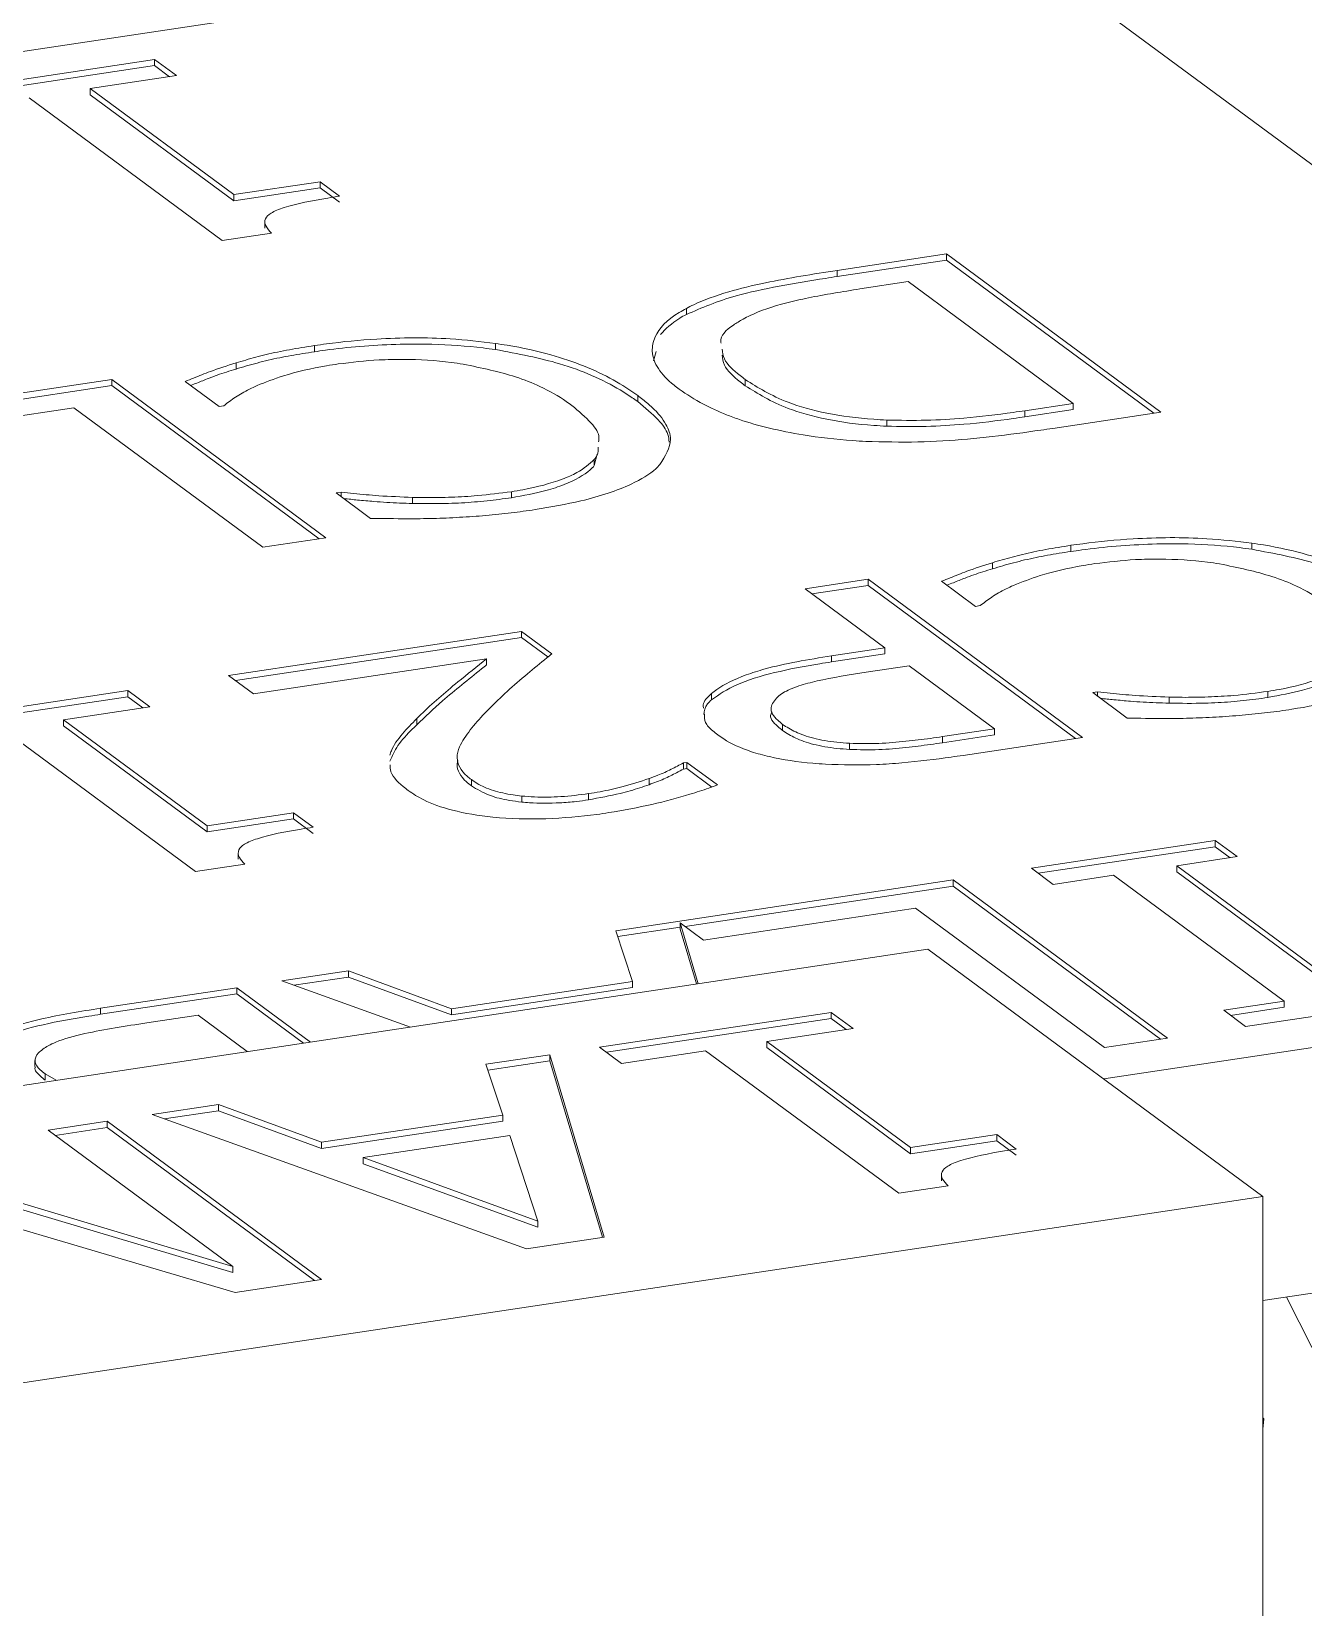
# Model space of a CAD drawing. Header units: millimetres. Extents: x 30 to 313, y 16 to 167.
# Drawn here: x 164.016 to 164.993, y 122.105 to 123.315 of the extents above; entities that cross this region are included whole.
import ezdxf

# ---------------------------------------------------------------- set-up
doc = ezdxf.new("R2010")
doc.units = ezdxf.units.MM

msp = doc.modelspace()

# ---------------------------------------------------------------- linework, layer by layer
at = {"color": 7, "linetype": 'Continuous', "lineweight": 15}
for p, q in [((162.8871, 123.1313), (164.734, 123.4092)), ((164.734, 123.4092), (165.7625, 122.6496)), ((163.9328, 123.2672), (164.1107, 123.294)), ((164.1107, 123.2893), (163.9381, 123.2633)), ((164.1107, 123.294), (164.1275, 123.2816)), ((164.1107, 123.2893), (164.1107, 123.294)), ((164.1222, 123.2808), (164.1107, 123.2893)), ((164.1275, 123.2816), (164.0613, 123.2716)), ((164.1626, 123.155), (164.0143, 123.2645)), ((164.0613, 123.2716), (164.1716, 123.1902)), ((164.0613, 123.2669), (164.0613, 123.2716)), ((164.1716, 123.1855), (164.0613, 123.2669)), ((164.1716, 123.1902), (164.2378, 123.2001)), ((164.2378, 123.1954), (164.1716, 123.1855)), ((164.1716, 123.1855), (164.1716, 123.1902)), ((164.2378, 123.2001), (164.2528, 123.189)), ((164.2378, 123.1954), (164.2378, 123.2001)), ((164.2528, 123.1843), (164.2378, 123.1954)), ((164.1954, 123.1692), (164.1954, 123.1645)), ((164.2004, 123.1607), (164.1626, 123.155)), ((164.635, 123.132), (164.7189, 123.1446)), ((164.7189, 123.1446), (164.8834, 123.0231)), ((164.7189, 123.1399), (164.7189, 123.1446)), ((164.7189, 123.1399), (164.635, 123.1273)), ((164.635, 123.1273), (164.635, 123.132)), ((164.8781, 123.0223), (164.7189, 123.1399)), ((164.6524, 123.1178), (164.6894, 123.1234)), ((164.6894, 123.1234), (164.8161, 123.0298)), ((164.5191, 123.0981), (164.5191, 123.1028)), ((164.2335, 123.0695), (164.2335, 123.0742)), ((164.3724, 123.0712), (164.3724, 123.0759)), ((164.4958, 123.0698), (164.4939, 123.0625)), ((164.1733, 123.0609), (164.1733, 123.0562)), ((163.8665, 123.0164), (164.0778, 123.0482)), ((164.0778, 123.0435), (163.8718, 123.0125)), ((164.0778, 123.0482), (164.2423, 122.9266)), ((164.0778, 123.0435), (164.0778, 123.0482)), ((164.237, 122.9258), (164.0778, 123.0435)), ((164.1603, 123.0274), (164.1342, 123.0467)), ((164.5643, 123.0434), (164.5643, 123.0481)), ((164.4817, 123.0312), (164.4817, 123.0359)), ((164.0488, 123.0265), (163.886, 123.002)), ((164.1939, 122.9194), (164.0488, 123.0265)), ((164.1639, 123.0279), (164.1603, 123.0274)), ((164.8161, 123.0298), (164.7791, 123.0242)), ((164.8161, 123.0251), (164.7791, 123.0195)), ((164.7791, 123.0242), (164.7791, 123.0195)), ((164.8834, 123.0231), (164.8004, 123.0106)), ((164.8161, 123.0251), (164.8161, 123.0298)), ((164.6729, 123.0123), (164.6729, 123.017)), ((164.4506, 122.9908), (164.4484, 122.982)), ((164.4484, 122.982), (164.4484, 122.9867)), ((164.2502, 122.961), (164.254, 122.9616)), ((164.2766, 122.9415), (164.2502, 122.961)), ((164.254, 122.9582), (164.254, 122.9616)), ((164.3847, 122.9573), (164.3847, 122.962)), ((164.3088, 122.9529), (164.3088, 122.9576)), ((164.2423, 122.9266), (164.1939, 122.9194)), ((164.9533, 122.9177), (164.9533, 122.9224)), ((164.8144, 122.916), (164.8144, 122.9208)), ((164.7542, 122.9074), (164.7542, 122.9027)), ((164.6102, 122.8874), (164.6586, 122.8947)), ((164.6715, 122.8421), (164.6102, 122.8874)), ((164.6586, 122.89), (164.6155, 122.8835)), ((164.6586, 122.8947), (164.8232, 122.7732)), ((164.6586, 122.89), (164.6586, 122.8947)), ((164.8179, 122.7724), (164.6586, 122.89)), ((164.7412, 122.8739), (164.7151, 122.8932)), ((164.7447, 122.8745), (164.7412, 122.8739)), ((164.1676, 122.8208), (164.3925, 122.8547)), ((164.3925, 122.8499), (164.1729, 122.8169)), ((164.3925, 122.8547), (164.4158, 122.8374)), ((164.3925, 122.8499), (164.3925, 122.8547)), ((164.4127, 122.835), (164.3925, 122.8499)), ((164.6305, 122.8359), (164.6715, 122.8421)), ((164.6715, 122.8374), (164.6715, 122.8421)), ((164.3657, 122.8337), (164.1867, 122.8067)), ((164.3657, 122.829), (164.3657, 122.8337)), ((164.6715, 122.8374), (164.6305, 122.8312)), ((164.6305, 122.8312), (164.6305, 122.8359)), ((164.6571, 122.8234), (164.6902, 122.8283)), ((164.6902, 122.8283), (164.7558, 122.7799)), ((164.1867, 122.8067), (164.1676, 122.8208)), ((163.9124, 122.7824), (164.0902, 122.8092)), ((164.0902, 122.8045), (163.9177, 122.7785)), ((164.0902, 122.8092), (164.107, 122.7968)), ((164.0902, 122.8045), (164.0902, 122.8092)), ((164.1017, 122.796), (164.0902, 122.8045)), ((164.5385, 122.8022), (164.5385, 122.8069)), ((164.8311, 122.8076), (164.8349, 122.8081)), ((164.8575, 122.7881), (164.8311, 122.8076)), ((164.8349, 122.8047), (164.8349, 122.8081)), ((164.8897, 122.7995), (164.8897, 122.8042)), ((164.9655, 122.8039), (164.9655, 122.8086)), ((164.107, 122.7968), (164.0408, 122.7868)), ((164.1422, 122.6702), (163.9939, 122.7797)), ((164.0408, 122.7868), (164.1511, 122.7054)), ((164.0408, 122.7821), (164.0408, 122.7868)), ((164.1511, 122.7007), (164.0408, 122.7821)), ((164.3121, 122.783), (164.3121, 122.7877)), ((164.593, 122.7785), (164.593, 122.7832)), ((164.7558, 122.7799), (164.7157, 122.7738)), ((164.7558, 122.7752), (164.7558, 122.7799)), ((164.6444, 122.764), (164.6444, 122.7687)), ((164.7558, 122.7752), (164.7157, 122.7691)), ((164.7157, 122.7738), (164.7157, 122.7691)), ((164.8232, 122.7732), (164.7316, 122.7594)), ((164.5168, 122.7536), (164.5195, 122.754)), ((164.5168, 122.7489), (164.5168, 122.7536)), ((164.5195, 122.754), (164.5429, 122.7367)), ((164.5195, 122.7493), (164.5195, 122.754)), ((164.354, 122.736), (164.354, 122.7408)), ((164.4904, 122.7369), (164.4904, 122.7416)), ((164.5195, 122.7493), (164.5168, 122.7489)), ((164.5387, 122.7351), (164.5195, 122.7493)), ((164.4439, 122.7253), (164.4439, 122.73)), ((164.3927, 122.7235), (164.3927, 122.7282)), ((164.1511, 122.7054), (164.2173, 122.7153)), ((164.2173, 122.7106), (164.1511, 122.7007)), ((164.1511, 122.7007), (164.1511, 122.7054)), ((164.2173, 122.7153), (164.2324, 122.7042)), ((164.2173, 122.7106), (164.2173, 122.7153)), ((164.2324, 122.6995), (164.2173, 122.7106)), ((164.784, 122.6727), (164.9252, 122.694)), ((164.9252, 122.694), (164.942, 122.6816)), ((164.9252, 122.6892), (164.9252, 122.694)), ((164.175, 122.6844), (164.175, 122.6797)), ((164.9252, 122.6892), (164.7893, 122.6688)), ((164.942, 122.6816), (164.8956, 122.6746)), ((164.9367, 122.6808), (164.9252, 122.6892)), ((164.18, 122.6759), (164.1422, 122.6702)), ((164.8008, 122.6603), (164.784, 122.6727)), ((164.8956, 122.6746), (165.0266, 122.5779)), ((164.8956, 122.6699), (164.8956, 122.6746)), ((165.0266, 122.5732), (164.8956, 122.6699)), ((164.4649, 122.6247), (164.724, 122.6637)), ((164.724, 122.659), (164.5181, 122.628)), ((164.724, 122.6637), (164.8886, 122.5422)), ((164.724, 122.659), (164.724, 122.6637)), ((164.8833, 122.5414), (164.724, 122.659)), ((164.8472, 122.6673), (164.8008, 122.6603)), ((164.9781, 122.5706), (164.8472, 122.6673)), ((165.7625, 122.6496), (164.8396, 122.5108)), ((164.695, 122.642), (164.5322, 122.6175)), ((164.8401, 122.5349), (164.695, 122.642)), ((164.4778, 122.5857), (164.4649, 122.6247)), ((164.5143, 122.6274), (164.4664, 122.6202)), ((164.5143, 122.6307), (164.5282, 122.584)), ((164.5322, 122.6175), (164.5143, 122.6307)), ((164.5143, 122.626), (164.5143, 122.6307)), ((164.5269, 122.5838), (164.5143, 122.626)), ((163.4513, 122.4219), (164.7046, 122.6105)), ((164.7046, 122.6105), (164.9617, 122.4206)), ((164.2084, 122.5861), (164.2596, 122.5938)), ((164.3072, 122.5507), (164.2084, 122.5861)), ((164.2596, 122.5891), (164.2177, 122.5828)), ((164.2596, 122.5938), (164.3387, 122.5648)), ((164.2596, 122.5891), (164.2596, 122.5938)), ((164.3387, 122.5601), (164.2596, 122.5891)), ((164.3387, 122.5648), (164.4778, 122.5857)), ((164.4778, 122.5857), (164.4778, 122.581)), ((164.0693, 122.5652), (164.1739, 122.5809)), ((164.1739, 122.5762), (164.0693, 122.5605)), ((164.1739, 122.5809), (164.2304, 122.5392)), ((164.1739, 122.5762), (164.1739, 122.5809)), ((164.2251, 122.5384), (164.1739, 122.5762)), ((164.4778, 122.581), (164.3387, 122.5601)), ((165.0898, 122.5724), (164.9485, 122.5512)), ((164.0693, 122.5605), (164.0693, 122.5652)), ((164.1048, 122.5539), (164.1441, 122.5598)), ((164.1441, 122.5598), (164.1819, 122.5319)), ((164.3387, 122.5601), (164.3387, 122.5648)), ((164.4524, 122.5352), (164.6303, 122.5619)), ((164.6303, 122.5619), (164.6471, 122.5495)), ((164.6303, 122.5572), (164.6303, 122.5619)), ((164.9317, 122.5636), (164.9781, 122.5706)), ((164.9485, 122.5512), (164.9317, 122.5636)), ((164.9781, 122.5659), (164.937, 122.5597)), ((164.9781, 122.5659), (164.9781, 122.5706)), ((164.6303, 122.5572), (164.4577, 122.5313)), ((164.6471, 122.5495), (164.5809, 122.5396)), ((164.6418, 122.5487), (164.6303, 122.5572)), ((164.4692, 122.5228), (164.4524, 122.5352)), ((164.5809, 122.5396), (164.6912, 122.4581)), ((164.5809, 122.5349), (164.5809, 122.5396)), ((164.8886, 122.5422), (164.8401, 122.5349)), ((164.0189, 122.525), (164.0189, 122.5203)), ((164.3652, 122.5221), (164.4143, 122.5294)), ((164.4143, 122.5247), (164.3667, 122.5176)), ((164.4143, 122.5294), (164.456, 122.3894)), ((164.4143, 122.5247), (164.4143, 122.5294)), ((164.4546, 122.3892), (164.4143, 122.5247)), ((164.5339, 122.5325), (164.4692, 122.5228)), ((164.6822, 122.423), (164.5339, 122.5325)), ((164.6912, 122.4534), (164.5809, 122.5349)), ((164.0352, 122.5098), (164.0267, 122.5147)), ((164.0267, 122.51), (164.0267, 122.5147)), ((164.3782, 122.4831), (164.3652, 122.5221)), ((164.1088, 122.4835), (164.1599, 122.4912)), ((164.1599, 122.4864), (164.1181, 122.4801)), ((164.1599, 122.4912), (164.239, 122.4622)), ((164.1599, 122.4864), (164.1599, 122.4912)), ((164.239, 122.4574), (164.1599, 122.4864)), ((164.029, 122.4715), (164.0742, 122.4783)), ((164.0742, 122.4783), (164.2388, 122.3567)), ((164.0742, 122.4736), (164.0742, 122.4783)), ((164.3963, 122.3804), (164.1088, 122.4835)), ((164.239, 122.4622), (164.3782, 122.4831)), ((164.3782, 122.4784), (164.239, 122.4574)), ((164.3782, 122.4784), (164.3782, 122.4831)), ((164.1708, 122.3668), (164.029, 122.4715)), ((164.0742, 122.4736), (164.0343, 122.4675)), ((164.2335, 122.3559), (164.0742, 122.4736)), ((164.271, 122.4504), (164.3835, 122.4673)), ((164.3835, 122.4673), (164.4049, 122.4016)), ((164.6912, 122.4581), (164.7574, 122.4681)), ((164.7574, 122.4634), (164.6912, 122.4534)), ((164.7574, 122.4681), (164.7724, 122.457)), ((164.7574, 122.4634), (164.7574, 122.4681)), ((164.7724, 122.4522), (164.7574, 122.4634)), ((164.239, 122.4574), (164.239, 122.4622)), ((164.4049, 122.4016), (164.271, 122.4504)), ((164.271, 122.4504), (164.271, 122.4457)), ((164.6912, 122.4534), (164.6912, 122.4581)), ((164.271, 122.4457), (164.4049, 122.3969)), ((164.72, 122.4287), (164.6822, 122.423)), ((164.715, 122.4372), (164.715, 122.4325)), ((164.9617, 122.4206), (163.7085, 122.2321)), ((163.9801, 122.4238), (164.1708, 122.3668)), ((164.1708, 122.3621), (163.9801, 122.4191)), ((164.9617, 121.8314), (164.9617, 122.4206)), ((164.1726, 122.3468), (163.99, 122.4007)), ((164.4049, 122.4016), (164.4049, 122.3969)), ((164.456, 122.3894), (164.3963, 122.3804)), ((164.1708, 122.3621), (164.1708, 122.3668)), ((164.2388, 122.3567), (164.1726, 122.3468)), ((165.1258, 122.3653), (164.9617, 122.3406)), ((164.9799, 122.3433), (165.0254, 122.253)), ((164.9617, 122.2504), (164.9626, 122.2497)), ((164.9617, 122.2496), (164.9626, 122.2497)), ((164.9626, 122.2497), (164.9617, 122.2419))]:
    msp.add_line(p, q, dxfattribs=at)
for points, knots in [([(164.2528, 123.189), (164.2498, 123.1885), (164.2346, 123.1862), (164.2152, 123.1824), (164.1997, 123.1764), (164.1948, 123.1713), (164.1955, 123.166), (164.1988, 123.1624), (164.2004, 123.1607)], [0, 0, 0, 0, 0.0882653, 0.4439562, 0.5860442, 0.7056492, 0.859622, 1, 1, 1, 1]), ([(164.5191, 123.1028), (164.5209, 123.1038), (164.5304, 123.1084), (164.5494, 123.1155), (164.5869, 123.1244), (164.6163, 123.1291), (164.635, 123.132)], [0, 0, 0, 0, 0.067887, 0.340765, 0.57926, 1, 1, 1, 1]), ([(164.635, 123.1273), (164.6319, 123.1268), (164.6168, 123.1245), (164.5902, 123.12), (164.5509, 123.1119), (164.5309, 123.1032), (164.5191, 123.0981)], [0, 0, 0, 0, 0.067922, 0.339785, 0.60829, 1, 1, 1, 1]), ([(164.5626, 123.0946), (164.5644, 123.0955), (164.5733, 123.1003), (164.5903, 123.1059), (164.6195, 123.1125), (164.639, 123.1156), (164.6524, 123.1178)], [0, 0, 0, 0, 0.086732, 0.437701, 0.611264, 1, 1, 1, 1]), ([(164.5136, 123.0407), (164.5122, 123.0417), (164.5055, 123.0468), (164.4985, 123.0543), (164.494, 123.0631), (164.4923, 123.0713), (164.4947, 123.0838), (164.5051, 123.0951), (164.5172, 123.1018), (164.5191, 123.1028)], [0, 0, 0, 0, 0.0516093, 0.2587328, 0.3620494, 0.4653775, 0.636801, 0.9455052, 1, 1, 1, 1]), ([(164.5191, 123.0981), (164.5173, 123.0972), (164.5086, 123.0924), (164.5033, 123.087), (164.4991, 123.0828)], [0, 0, 0, 0, 0.198851, 1, 1, 1, 1]), ([(164.5458, 123.076), (164.5457, 123.0765), (164.5445, 123.0813), (164.5513, 123.0878), (164.5601, 123.0931), (164.5626, 123.0946)], [0, 0, 0, 0, 0.0687216, 0.7339467, 1, 1, 1, 1]), ([(164.2335, 123.0742), (164.2365, 123.0747), (164.2519, 123.0769), (164.2862, 123.0802), (164.3317, 123.0807), (164.361, 123.0773), (164.3724, 123.0759)], [0, 0, 0, 0, 0.070052, 0.351575, 0.747061, 1, 1, 1, 1]), ([(164.1733, 123.0609), (164.1758, 123.0616), (164.1832, 123.0639), (164.1964, 123.0675), (164.2141, 123.0712), (164.227, 123.0732), (164.2335, 123.0742)], [0, 0, 0, 0, 0.137694, 0.413246, 0.704673, 1, 1, 1, 1]), ([(164.2335, 123.0695), (164.2305, 123.069), (164.2214, 123.0676), (164.2062, 123.065), (164.1892, 123.0609), (164.1786, 123.0578), (164.1733, 123.0562)], [0, 0, 0, 0, 0.137688, 0.413266, 0.704971, 1, 1, 1, 1]), ([(164.3724, 123.0712), (164.3693, 123.0716), (164.3537, 123.0737), (164.3279, 123.0755), (164.2865, 123.0754), (164.2561, 123.0728), (164.2363, 123.0699), (164.2335, 123.0695)], [0, 0, 0, 0, 0.070026, 0.352452, 0.54615, 0.936486, 1, 1, 1, 1]), ([(164.3724, 123.0759), (164.3754, 123.0754), (164.3907, 123.0732), (164.4146, 123.0677), (164.4416, 123.0585), (164.4641, 123.0479), (164.4757, 123.04), (164.4817, 123.0359)], [0, 0, 0, 0, 0.060317, 0.303297, 0.518061, 0.756536, 1, 1, 1, 1]), ([(164.4817, 123.0312), (164.4803, 123.0322), (164.4761, 123.0352), (164.4653, 123.0422), (164.4477, 123.0512), (164.4177, 123.0626), (164.3897, 123.0679), (164.3724, 123.0712)], [0, 0, 0, 0, 0.060355, 0.181106, 0.423099, 0.643055, 1, 1, 1, 1]), ([(164.5643, 123.0481), (164.563, 123.0491), (164.5564, 123.0542), (164.5475, 123.062), (164.5469, 123.069), (164.5467, 123.0716)], [0, 0, 0, 0, 0.13661, 0.684922, 1, 1, 1, 1]), ([(164.1342, 123.0467), (164.1364, 123.0475), (164.1429, 123.0501), (164.1549, 123.0551), (164.1665, 123.0588), (164.1733, 123.0609)], [0, 0, 0, 0, 0.172865, 0.5185994, 1, 1, 1, 1]), ([(164.1733, 123.0562), (164.1708, 123.0554), (164.1634, 123.0532), (164.1534, 123.0496), (164.1446, 123.046), (164.14, 123.0442), (164.1383, 123.0436)], [0, 0, 0, 0, 0.194459, 0.5838, 0.854354, 1, 1, 1, 1]), ([(164.2518, 123.0601), (164.2488, 123.0597), (164.2336, 123.0573), (164.2112, 123.0521), (164.1959, 123.0461), (164.1894, 123.0435)], [0, 0, 0, 0, 0.124053, 0.62444, 1, 1, 1, 1]), ([(164.3477, 123.06), (164.3447, 123.0604), (164.3302, 123.0626), (164.308, 123.0639), (164.2783, 123.0633), (164.2621, 123.0614), (164.2518, 123.0601)], [0, 0, 0, 0, 0.101373, 0.48174, 0.669812, 1, 1, 1, 1]), ([(164.4311, 123.0283), (164.4297, 123.0293), (164.4227, 123.0344), (164.4095, 123.042), (164.3842, 123.0523), (164.3618, 123.057), (164.3477, 123.06)], [0, 0, 0, 0, 0.077668, 0.389201, 0.615332, 1, 1, 1, 1]), ([(164.5643, 123.0434), (164.563, 123.0444), (164.5564, 123.0495), (164.5475, 123.0573), (164.5469, 123.0643), (164.5467, 123.0669)], [0, 0, 0, 0, 0.13661, 0.684922, 1, 1, 1, 1]), ([(164.1894, 123.0435), (164.1874, 123.0426), (164.1814, 123.0397), (164.1724, 123.0346), (164.1667, 123.0302), (164.1639, 123.0279)], [0, 0, 0, 0, 0.187493, 0.591576, 1, 1, 1, 1]), ([(164.6729, 123.017), (164.6696, 123.0172), (164.6535, 123.018), (164.6259, 123.0217), (164.5898, 123.032), (164.5741, 123.042), (164.5643, 123.0481)], [0, 0, 0, 0, 0.066964, 0.326623, 0.585636, 1, 1, 1, 1]), ([(164.6729, 123.0123), (164.6696, 123.0125), (164.6535, 123.0133), (164.6259, 123.017), (164.5898, 123.0273), (164.5741, 123.0373), (164.5643, 123.0434)], [0, 0, 0, 0, 0.066964, 0.326623, 0.585636, 1, 1, 1, 1]), ([(164.4817, 123.0359), (164.483, 123.0349), (164.487, 123.0319), (164.4955, 123.0246), (164.504, 123.0144), (164.5092, 122.9995), (164.5029, 122.9893), (164.4988, 122.9828)], [0, 0, 0, 0, 0.06109, 0.18331, 0.428292, 0.638814, 1, 1, 1, 1]), ([(164.6568, 123.0006), (164.6535, 123.0008), (164.637, 123.0018), (164.6018, 123.0059), (164.5699, 123.0136), (164.5464, 123.0223), (164.5297, 123.0299), (164.5194, 123.0368), (164.5136, 123.0407)], [0, 0, 0, 0, 0.0513266, 0.2579689, 0.5681234, 0.6443495, 0.797058, 1, 1, 1, 1]), ([(164.4517, 123.0002), (164.4518, 123.0013), (164.4527, 123.0062), (164.4459, 123.0158), (164.4364, 123.0238), (164.4311, 123.0283)], [0, 0, 0, 0, 0.1092741, 0.5019527, 1, 1, 1, 1]), ([(164.5059, 123), (164.5057, 123.002), (164.5051, 123.0078), (164.4973, 123.0184), (164.4873, 123.0265), (164.4817, 123.0312)], [0, 0, 0, 0, 0.184492, 0.535425, 1, 1, 1, 1]), ([(164.7791, 123.0242), (164.7761, 123.0238), (164.7608, 123.0215), (164.7359, 123.0185), (164.703, 123.0165), (164.6831, 123.0168), (164.6729, 123.017)], [0, 0, 0, 0, 0.091177, 0.456609, 0.723747, 1, 1, 1, 1]), ([(164.7791, 123.0195), (164.7761, 123.0191), (164.7608, 123.0168), (164.7359, 123.0138), (164.703, 123.0118), (164.6831, 123.0121), (164.6729, 123.0123)], [0, 0, 0, 0, 0.091177, 0.456609, 0.723747, 1, 1, 1, 1]), ([(164.8004, 123.0106), (164.7974, 123.0102), (164.7822, 123.0079), (164.7604, 123.005), (164.7291, 123.0017), (164.6964, 122.9996), (164.6702, 123.0003), (164.6568, 123.0006)], [0, 0, 0, 0, 0.067225, 0.336295, 0.470805, 0.730159, 1, 1, 1, 1]), ([(164.4484, 122.9867), (164.4492, 122.9878), (164.4517, 122.9909), (164.4514, 122.9942), (164.4513, 122.9963)], [0, 0, 0, 0, 0.343539, 1, 1, 1, 1]), ([(164.3847, 122.962), (164.3877, 122.9625), (164.4022, 122.9649), (164.42, 122.9697), (164.4385, 122.9778), (164.4445, 122.9832), (164.4484, 122.9867)], [0, 0, 0, 0, 0.099607, 0.481988, 0.671124, 1, 1, 1, 1]), ([(164.4484, 122.982), (164.4474, 122.9809), (164.4424, 122.9757), (164.4303, 122.9689), (164.4089, 122.9617), (164.3939, 122.959), (164.3847, 122.9573)], [0, 0, 0, 0, 0.099602, 0.493622, 0.688496, 1, 1, 1, 1]), ([(164.4988, 122.9828), (164.4978, 122.9817), (164.4925, 122.9764), (164.4757, 122.9661), (164.4433, 122.9551), (164.415, 122.9503), (164.403, 122.9482)], [0, 0, 0, 0, 0.068873, 0.346428, 0.722108, 1, 1, 1, 1]), ([(164.254, 122.9616), (164.2572, 122.9613), (164.2668, 122.9603), (164.2848, 122.9585), (164.3001, 122.958), (164.3088, 122.9576)], [0, 0, 0, 0, 0.177935, 0.53385, 1, 1, 1, 1]), ([(164.3088, 122.9576), (164.3122, 122.9576), (164.3222, 122.9574), (164.3389, 122.9576), (164.3613, 122.9589), (164.3761, 122.9609), (164.3847, 122.962)], [0, 0, 0, 0, 0.128623, 0.386207, 0.643966, 1, 1, 1, 1]), ([(164.3088, 122.9529), (164.3055, 122.953), (164.2955, 122.9533), (164.2814, 122.9542), (164.2672, 122.9555), (164.2596, 122.9563), (164.2561, 122.9567)], [0, 0, 0, 0, 0.184939, 0.555331, 0.79727, 1, 1, 1, 1]), ([(164.3847, 122.9573), (164.3816, 122.9569), (164.3724, 122.9556), (164.3565, 122.9539), (164.334, 122.9527), (164.3181, 122.9528), (164.3088, 122.9529)], [0, 0, 0, 0, 0.128599, 0.386235, 0.644175, 1, 1, 1, 1]), ([(164.403, 122.9482), (164.4, 122.9478), (164.3908, 122.9464), (164.3749, 122.9445), (164.3551, 122.9428), (164.3415, 122.9421), (164.3347, 122.9417)], [0, 0, 0, 0, 0.140194, 0.420782, 0.709405, 1, 1, 1, 1]), ([(164.3347, 122.9417), (164.3313, 122.9416), (164.3214, 122.9413), (164.302, 122.9411), (164.286, 122.9414), (164.2766, 122.9415)], [0, 0, 0, 0, 0.172084, 0.516409, 1, 1, 1, 1]), ([(164.8144, 122.9208), (164.8174, 122.9212), (164.8328, 122.9234), (164.8671, 122.9267), (164.9126, 122.9272), (164.9419, 122.9238), (164.9533, 122.9224)], [0, 0, 0, 0, 0.070052, 0.351575, 0.747061, 1, 1, 1, 1]), ([(164.9533, 122.9224), (164.9563, 122.922), (164.9716, 122.9197), (164.9955, 122.9142), (165.0225, 122.905), (165.0449, 122.8945), (165.0566, 122.8865), (165.0625, 122.8825)], [0, 0, 0, 0, 0.060317, 0.303297, 0.518061, 0.756536, 1, 1, 1, 1]), ([(164.7542, 122.9074), (164.7566, 122.9082), (164.7641, 122.9104), (164.7773, 122.914), (164.795, 122.9177), (164.8079, 122.9197), (164.8144, 122.9208)], [0, 0, 0, 0, 0.137694, 0.413246, 0.704673, 1, 1, 1, 1]), ([(164.8144, 122.916), (164.8113, 122.9156), (164.8023, 122.9142), (164.7871, 122.9115), (164.7701, 122.9075), (164.7595, 122.9043), (164.7542, 122.9027)], [0, 0, 0, 0, 0.137688, 0.413266, 0.704971, 1, 1, 1, 1]), ([(164.9533, 122.9177), (164.9502, 122.9182), (164.9346, 122.9203), (164.9088, 122.9221), (164.8674, 122.9219), (164.8369, 122.9193), (164.8171, 122.9164), (164.8144, 122.916)], [0, 0, 0, 0, 0.070026, 0.352452, 0.54615, 0.936486, 1, 1, 1, 1]), ([(164.9286, 122.9065), (164.9255, 122.907), (164.911, 122.9091), (164.8888, 122.9105), (164.8591, 122.9099), (164.843, 122.9079), (164.8327, 122.9067)], [0, 0, 0, 0, 0.101373, 0.48174, 0.669812, 1, 1, 1, 1]), ([(165.0625, 122.8777), (165.0611, 122.8788), (165.057, 122.8818), (165.0462, 122.8887), (165.0286, 122.8977), (164.9986, 122.9092), (164.9706, 122.9145), (164.9533, 122.9177)], [0, 0, 0, 0, 0.060355, 0.181106, 0.423099, 0.643055, 1, 1, 1, 1]), ([(164.7151, 122.8932), (164.7172, 122.8941), (164.7238, 122.8966), (164.7358, 122.9016), (164.7474, 122.9053), (164.7542, 122.9074)], [0, 0, 0, 0, 0.172865, 0.518599, 1, 1, 1, 1]), ([(164.7542, 122.9027), (164.7517, 122.902), (164.7443, 122.8997), (164.7343, 122.8962), (164.7255, 122.8926), (164.7209, 122.8908), (164.7192, 122.8902)], [0, 0, 0, 0, 0.194459, 0.5838, 0.854354, 1, 1, 1, 1]), ([(164.8327, 122.9067), (164.8297, 122.9062), (164.8145, 122.9038), (164.7921, 122.8986), (164.7768, 122.8926), (164.7702, 122.89)], [0, 0, 0, 0, 0.124053, 0.62444, 1, 1, 1, 1]), ([(165.012, 122.8749), (165.0106, 122.8759), (165.0036, 122.8809), (164.9904, 122.8886), (164.9651, 122.8989), (164.9427, 122.9036), (164.9286, 122.9065)], [0, 0, 0, 0, 0.077668, 0.389201, 0.615332, 1, 1, 1, 1]), ([(164.7702, 122.89), (164.7683, 122.8891), (164.7623, 122.8863), (164.7533, 122.8811), (164.7476, 122.8767), (164.7447, 122.8745)], [0, 0, 0, 0, 0.187493, 0.591576, 1, 1, 1, 1]), ([(164.3121, 122.7877), (164.3132, 122.7887), (164.3184, 122.794), (164.3287, 122.8034), (164.3458, 122.8177), (164.3583, 122.8277), (164.3657, 122.8337)], [0, 0, 0, 0, 0.067518, 0.337631, 0.607727, 1, 1, 1, 1]), ([(164.3657, 122.829), (164.3644, 122.8279), (164.358, 122.8228), (164.3467, 122.8136), (164.3292, 122.7994), (164.3185, 122.7891), (164.3121, 122.783)], [0, 0, 0, 0, 0.067519, 0.3375969, 0.6076769, 1, 1, 1, 1]), ([(164.4158, 122.8374), (164.4145, 122.8364), (164.4082, 122.8313), (164.3965, 122.8217), (164.3811, 122.8086), (164.3719, 122.7995), (164.3674, 122.7949)], [0, 0, 0, 0, 0.073307, 0.366539, 0.68311, 1, 1, 1, 1]), ([(164.5385, 122.8069), (164.5398, 122.808), (164.5462, 122.8131), (164.5598, 122.8197), (164.5887, 122.829), (164.6126, 122.833), (164.6305, 122.8359)], [0, 0, 0, 0, 0.077063, 0.388556, 0.542978, 1, 1, 1, 1]), ([(164.6305, 122.8312), (164.6275, 122.8308), (164.6123, 122.8284), (164.586, 122.8234), (164.556, 122.8142), (164.5443, 122.8062), (164.5385, 122.8022)], [0, 0, 0, 0, 0.077016, 0.386016, 0.697037, 1, 1, 1, 1]), ([(164.9655, 122.8086), (164.9686, 122.8091), (164.9831, 122.8114), (165.0009, 122.8163), (165.0193, 122.8243), (165.0254, 122.8298), (165.0293, 122.8332)], [0, 0, 0, 0, 0.0996068, 0.4819879, 0.6711242, 1, 1, 1, 1]), ([(165.0293, 122.8285), (165.0283, 122.8275), (165.0233, 122.8222), (165.0112, 122.8155), (164.9898, 122.8083), (164.9748, 122.8056), (164.9655, 122.8039)], [0, 0, 0, 0, 0.099602, 0.493622, 0.688496, 1, 1, 1, 1]), ([(165.0797, 122.8293), (165.0787, 122.8283), (165.0734, 122.823), (165.0566, 122.8126), (165.0242, 122.8016), (164.9959, 122.7968), (164.9839, 122.7948)], [0, 0, 0, 0, 0.068873, 0.346428, 0.722108, 1, 1, 1, 1]), ([(164.5893, 122.8044), (164.5905, 122.8054), (164.5943, 122.8085), (164.6045, 122.8128), (164.6259, 122.8184), (164.6442, 122.8213), (164.6571, 122.8234)], [0, 0, 0, 0, 0.110255, 0.33271, 0.529807, 1, 1, 1, 1]), ([(164.5323, 122.7956), (164.5321, 122.7965), (164.5313, 122.8003), (164.5353, 122.804), (164.5385, 122.8069)], [0, 0, 0, 0, 0.2180922, 1, 1, 1, 1]), ([(164.5385, 122.8022), (164.5374, 122.8012), (164.5333, 122.7975), (164.5329, 122.7935), (164.5326, 122.7907)], [0, 0, 0, 0, 0.283609, 1, 1, 1, 1]), ([(164.593, 122.7832), (164.5917, 122.7843), (164.5866, 122.7883), (164.5818, 122.7957), (164.5869, 122.8016), (164.5893, 122.8044)], [0, 0, 0, 0, 0.153703, 0.609555, 1, 1, 1, 1]), ([(164.8349, 122.8081), (164.8381, 122.8078), (164.8477, 122.8068), (164.8657, 122.8051), (164.881, 122.8045), (164.8897, 122.8042)], [0, 0, 0, 0, 0.1779355, 0.5338502, 1, 1, 1, 1]), ([(164.8897, 122.7995), (164.8864, 122.7996), (164.8764, 122.7999), (164.8623, 122.8007), (164.8481, 122.8021), (164.8405, 122.8029), (164.837, 122.8032)], [0, 0, 0, 0, 0.184939, 0.555331, 0.79727, 1, 1, 1, 1]), ([(164.8897, 122.8042), (164.8931, 122.8041), (164.9031, 122.8039), (164.9198, 122.8042), (164.9422, 122.8054), (164.957, 122.8074), (164.9655, 122.8086)], [0, 0, 0, 0, 0.128623, 0.386207, 0.643966, 1, 1, 1, 1]), ([(164.9655, 122.8039), (164.9625, 122.8034), (164.9533, 122.8021), (164.9373, 122.8004), (164.9149, 122.7992), (164.899, 122.7994), (164.8897, 122.7995)], [0, 0, 0, 0, 0.128599, 0.386235, 0.644175, 1, 1, 1, 1]), ([(164.3674, 122.7949), (164.3663, 122.7939), (164.3612, 122.7886), (164.3546, 122.7811), (164.3484, 122.7725), (164.3443, 122.7654), (164.3418, 122.7556), (164.3461, 122.7469), (164.3529, 122.7416), (164.354, 122.7408)], [0, 0, 0, 0, 0.059935, 0.299739, 0.419631, 0.539556, 0.68854, 0.949197, 1, 1, 1, 1]), ([(164.5432, 122.7751), (164.5419, 122.7762), (164.538, 122.7792), (164.5328, 122.7846), (164.5329, 122.789), (164.5329, 122.7912)], [0, 0, 0, 0, 0.201248, 0.604613, 1, 1, 1, 1]), ([(164.593, 122.7785), (164.5917, 122.7796), (164.5867, 122.7836), (164.5821, 122.7886), (164.5847, 122.7923), (164.585, 122.7928)], [0, 0, 0, 0, 0.227747, 0.903197, 1, 1, 1, 1]), ([(164.9839, 122.7948), (164.9809, 122.7943), (164.9717, 122.793), (164.9558, 122.7911), (164.936, 122.7894), (164.9224, 122.7886), (164.9155, 122.7883)], [0, 0, 0, 0, 0.140194, 0.420782, 0.709405, 1, 1, 1, 1]), ([(164.2915, 122.7596), (164.2918, 122.7607), (164.2935, 122.7662), (164.3003, 122.7757), (164.3083, 122.7838), (164.3121, 122.7877)], [0, 0, 0, 0, 0.114975, 0.576317, 1, 1, 1, 1]), ([(164.3121, 122.783), (164.311, 122.7819), (164.3057, 122.7766), (164.2968, 122.7674), (164.2932, 122.7589), (164.2915, 122.7549)], [0, 0, 0, 0, 0.114948, 0.574946, 1, 1, 1, 1]), ([(164.6444, 122.7687), (164.6411, 122.7689), (164.6313, 122.7696), (164.6162, 122.7723), (164.6022, 122.7773), (164.5961, 122.7812), (164.593, 122.7832)], [0, 0, 0, 0, 0.142694, 0.429215, 0.713048, 1, 1, 1, 1]), ([(164.6444, 122.764), (164.6411, 122.7642), (164.6313, 122.7649), (164.6162, 122.7676), (164.6022, 122.7725), (164.5961, 122.7765), (164.593, 122.7785)], [0, 0, 0, 0, 0.1426944, 0.4292152, 0.7130476, 1, 1, 1, 1]), ([(164.9155, 122.7883), (164.9122, 122.7882), (164.9023, 122.7878), (164.8829, 122.7876), (164.8669, 122.7879), (164.8575, 122.7881)], [0, 0, 0, 0, 0.172084, 0.516409, 1, 1, 1, 1]), ([(164.6259, 122.7526), (164.6227, 122.7529), (164.6075, 122.7539), (164.5875, 122.757), (164.564, 122.7634), (164.5513, 122.7694), (164.5447, 122.7741), (164.5432, 122.7751)], [0, 0, 0, 0, 0.089966, 0.417284, 0.579248, 0.905696, 1, 1, 1, 1]), ([(164.7157, 122.7738), (164.7126, 122.7734), (164.7034, 122.772), (164.6874, 122.7701), (164.6666, 122.7682), (164.6519, 122.7685), (164.6444, 122.7687)], [0, 0, 0, 0, 0.1353521, 0.4062408, 0.6958319, 1, 1, 1, 1]), ([(164.7157, 122.7691), (164.7126, 122.7687), (164.7034, 122.7673), (164.6874, 122.7653), (164.6666, 122.7634), (164.6519, 122.7638), (164.6444, 122.764)], [0, 0, 0, 0, 0.135352, 0.406241, 0.695832, 1, 1, 1, 1]), ([(164.354, 122.736), (164.3527, 122.7371), (164.3462, 122.7422), (164.3422, 122.749), (164.3434, 122.7545), (164.3436, 122.7555)], [0, 0, 0, 0, 0.167356, 0.8454841, 1, 1, 1, 1]), ([(164.4904, 122.7416), (164.4927, 122.7424), (164.4989, 122.7447), (164.5076, 122.7487), (164.5137, 122.752), (164.5168, 122.7536)], [0, 0, 0, 0, 0.223388, 0.610462, 1, 1, 1, 1]), ([(164.7316, 122.7594), (164.7286, 122.759), (164.7133, 122.7567), (164.6913, 122.7541), (164.6588, 122.7517), (164.639, 122.7523), (164.6259, 122.7526)], [0, 0, 0, 0, 0.091616, 0.458822, 0.642344, 1, 1, 1, 1]), ([(164.3055, 122.7324), (164.3042, 122.7334), (164.2976, 122.7385), (164.2914, 122.7452), (164.2917, 122.751), (164.2917, 122.7522)], [0, 0, 0, 0, 0.162871, 0.819327, 1, 1, 1, 1]), ([(164.354, 122.7408), (164.3554, 122.7397), (164.3598, 122.7367), (164.3698, 122.7324), (164.3824, 122.7294), (164.3904, 122.7285), (164.3927, 122.7282)], [0, 0, 0, 0, 0.180149, 0.543296, 0.872144, 1, 1, 1, 1]), ([(164.4439, 122.73), (164.4469, 122.7305), (164.456, 122.7319), (164.4721, 122.7356), (164.4837, 122.7394), (164.4904, 122.7416)], [0, 0, 0, 0, 0.171295, 0.5147132, 1, 1, 1, 1]), ([(164.5168, 122.7489), (164.5151, 122.748), (164.5103, 122.7454), (164.5021, 122.7412), (164.4943, 122.7383), (164.4904, 122.7369)], [0, 0, 0, 0, 0.2233085, 0.6100673, 1, 1, 1, 1]), ([(164.4595, 122.7154), (164.4564, 122.7149), (164.441, 122.7127), (164.4113, 122.71), (164.3717, 122.711), (164.339, 122.7166), (164.3178, 122.7243), (164.3092, 122.7299), (164.3055, 122.7324)], [0, 0, 0, 0, 0.054681, 0.275098, 0.49779, 0.689031, 0.865085, 1, 1, 1, 1]), ([(164.3927, 122.7235), (164.3895, 122.7239), (164.3805, 122.725), (164.3655, 122.7289), (164.3583, 122.7334), (164.354, 122.736)], [0, 0, 0, 0, 0.1810483, 0.5141247, 1, 1, 1, 1]), ([(164.3927, 122.7282), (164.3959, 122.7279), (164.4057, 122.7271), (164.4237, 122.7274), (164.437, 122.7291), (164.4439, 122.73)], [0, 0, 0, 0, 0.190926, 0.576215, 1, 1, 1, 1]), ([(164.4904, 122.7369), (164.4881, 122.7361), (164.4811, 122.7337), (164.4665, 122.7294), (164.4523, 122.7268), (164.4439, 122.7253)], [0, 0, 0, 0, 0.17127, 0.514144, 1, 1, 1, 1]), ([(164.5429, 122.7367), (164.5408, 122.7359), (164.5342, 122.7334), (164.5176, 122.7282), (164.4932, 122.7213), (164.4708, 122.7174), (164.4595, 122.7154)], [0, 0, 0, 0, 0.094544, 0.283687, 0.638211, 1, 1, 1, 1]), ([(164.4439, 122.7253), (164.4408, 122.7248), (164.4337, 122.7238), (164.4187, 122.7226), (164.4041, 122.7225), (164.3946, 122.7233), (164.3927, 122.7235)], [0, 0, 0, 0, 0.190507, 0.440716, 0.883493, 1, 1, 1, 1]), ([(164.2324, 122.7042), (164.2294, 122.7037), (164.2142, 122.7014), (164.1948, 122.6976), (164.1793, 122.6916), (164.1744, 122.6865), (164.1751, 122.6812), (164.1784, 122.6776), (164.18, 122.6759)], [0, 0, 0, 0, 0.088265, 0.443956, 0.586044, 0.705649, 0.859622, 1, 1, 1, 1]), ([(163.9777, 122.5395), (163.9794, 122.5405), (163.9875, 122.5454), (164.0027, 122.5516), (164.0322, 122.5592), (164.0538, 122.5627), (164.0693, 122.5652)], [0, 0, 0, 0, 0.0821027, 0.4135026, 0.5780464, 1, 1, 1, 1]), ([(164.0693, 122.5605), (164.0663, 122.56), (164.0511, 122.5577), (164.0245, 122.5529), (163.9956, 122.5447), (163.9832, 122.5378), (163.9777, 122.5348)], [0, 0, 0, 0, 0.082078, 0.411059, 0.742338, 1, 1, 1, 1]), ([(164.029, 122.5364), (164.0309, 122.5373), (164.0384, 122.541), (164.0631, 122.5476), (164.0885, 122.5515), (164.1048, 122.5539)], [0, 0, 0, 0, 0.1071062, 0.4272531, 1, 1, 1, 1]), ([(164.0267, 122.5147), (164.0254, 122.5157), (164.0215, 122.5188), (164.0177, 122.5243), (164.0205, 122.5308), (164.0263, 122.5346), (164.029, 122.5364)], [0, 0, 0, 0, 0.147304, 0.444119, 0.735121, 1, 1, 1, 1]), ([(164.0267, 122.51), (164.0255, 122.511), (164.0217, 122.5141), (164.018, 122.5176), (164.0191, 122.52), (164.0192, 122.5202)], [0, 0, 0, 0, 0.312467, 0.942086, 1, 1, 1, 1]), ([(164.7724, 122.457), (164.7694, 122.4565), (164.7542, 122.4541), (164.7348, 122.4503), (164.7193, 122.4443), (164.7144, 122.4392), (164.7151, 122.4339), (164.7184, 122.4304), (164.72, 122.4287)], [0, 0, 0, 0, 0.088265, 0.443956, 0.586044, 0.705649, 0.859622, 1, 1, 1, 1])]:
    msp.add_open_spline(points, degree=3, knots=knots, dxfattribs=at)

doc.saveas('drawing.dxf')
